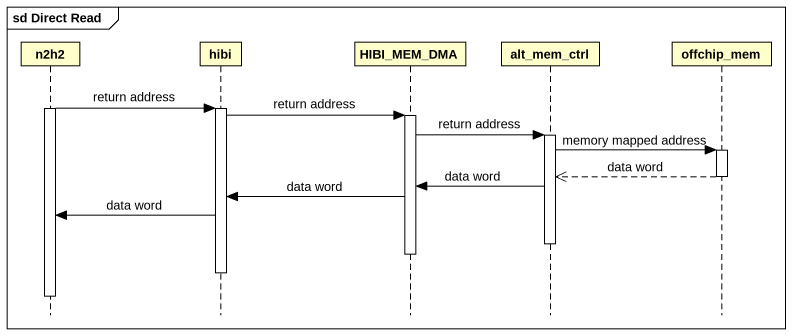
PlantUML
@startuml
mainframe sd Direct Read
hide footbox
participant n2h2
participant hibi
participant HIBI_MEM_DMA
participant alt_mem_ctrl
participant offchip_mem

activate n2h2
n2h2 -> hibi : return address
activate hibi
hibi -> HIBI_MEM_DMA : return address
activate HIBI_MEM_DMA
HIBI_MEM_DMA -> alt_mem_ctrl : return address
activate alt_mem_ctrl
alt_mem_ctrl -> offchip_mem : memory mapped address
activate offchip_mem
offchip_mem -->> alt_mem_ctrl : data word
deactivate offchip_mem
alt_mem_ctrl -> HIBI_MEM_DMA : data word
HIBI_MEM_DMA -> hibi : data word
hibi -> n2h2 : data word
deactivate alt_mem_ctrl
deactivate HIBI_MEM_DMA
deactivate hibi
deactivate n2h2
@enduml
